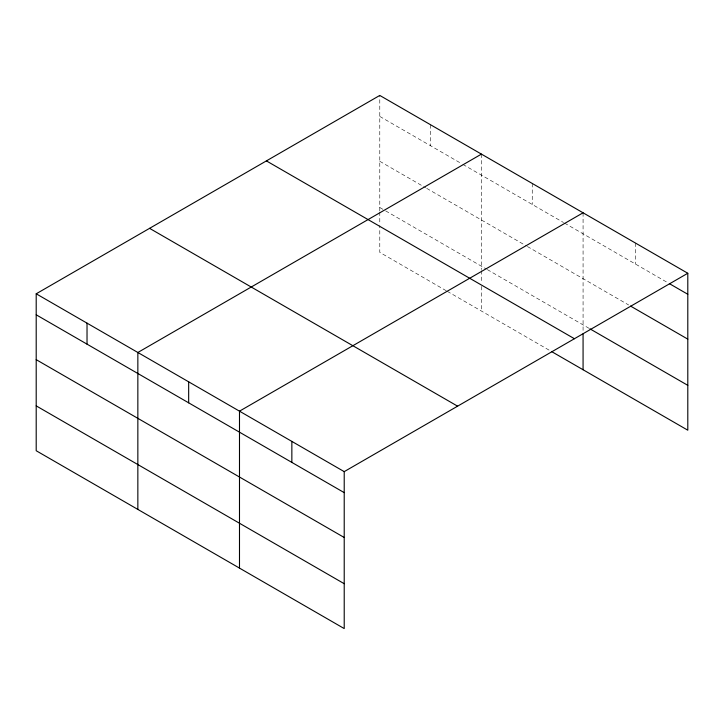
<?xml version="1.0" encoding="UTF-8"?>
<svg xmlns="http://www.w3.org/2000/svg" width="724" height="724" viewBox="0 0 724 724"><rect width="100%" height="100%" fill="white"/><g stroke="black" fill="none" stroke-linecap="round" stroke-linejoin="round"><path stroke-width="0.54" stroke-dasharray="3.62 2.71" d="M379.783 210.874L379.783 95.432M379.783 116.437L461.885 163.832M462.862 164.402L563.525 222.521M564.503 223.083L668.406 283.075M379.783 161.298L425.721 187.815M426.698 188.376L526.384 245.934M527.362 246.504L628.649 304.976M379.783 207.507L384.67 210.331M385.648 210.892L486.311 269.02M487.288 269.581L588.893 328.234M446.246 290.74L379.783 252.368L379.783 225.454M447.224 291.301L549.842 350.552M635.437 243.038L635.437 264.034M583.073 212.802L583.073 331.61M532.249 183.462L532.249 204.467M481.433 154.122L481.433 269.563M481.433 270.676L481.433 281.898M481.433 286.378L481.433 311.048M430.608 124.781L430.608 145.777M379.783 211.996L379.783 224.331"/><path stroke-width="1.09" d="M687.8 273.265L379.783 95.432L36.2 293.799L36.2 450.735L344.217 628.568L344.217 471.632L687.8 273.265L687.8 430.201L551.797 351.683M481.433 154.122L137.85 352.488L137.85 509.415M583.073 212.802L239.49 411.169L239.49 568.105M669.374 283.636L687.8 294.27M630.586 306.098L687.8 339.131M589.861 328.796L687.8 385.34M266.405 160.9L574.422 338.723M149.578 228.341L457.595 406.173M36.2 293.799L344.217 471.632M36.2 314.804L344.217 492.637M36.2 359.656L344.217 537.489M36.2 405.874L344.217 583.707M583.073 333.854L583.073 369.738M291.853 441.405L291.853 462.401M188.665 381.829L188.665 402.834M87.025 323.139L87.025 344.144"/></g></svg>
